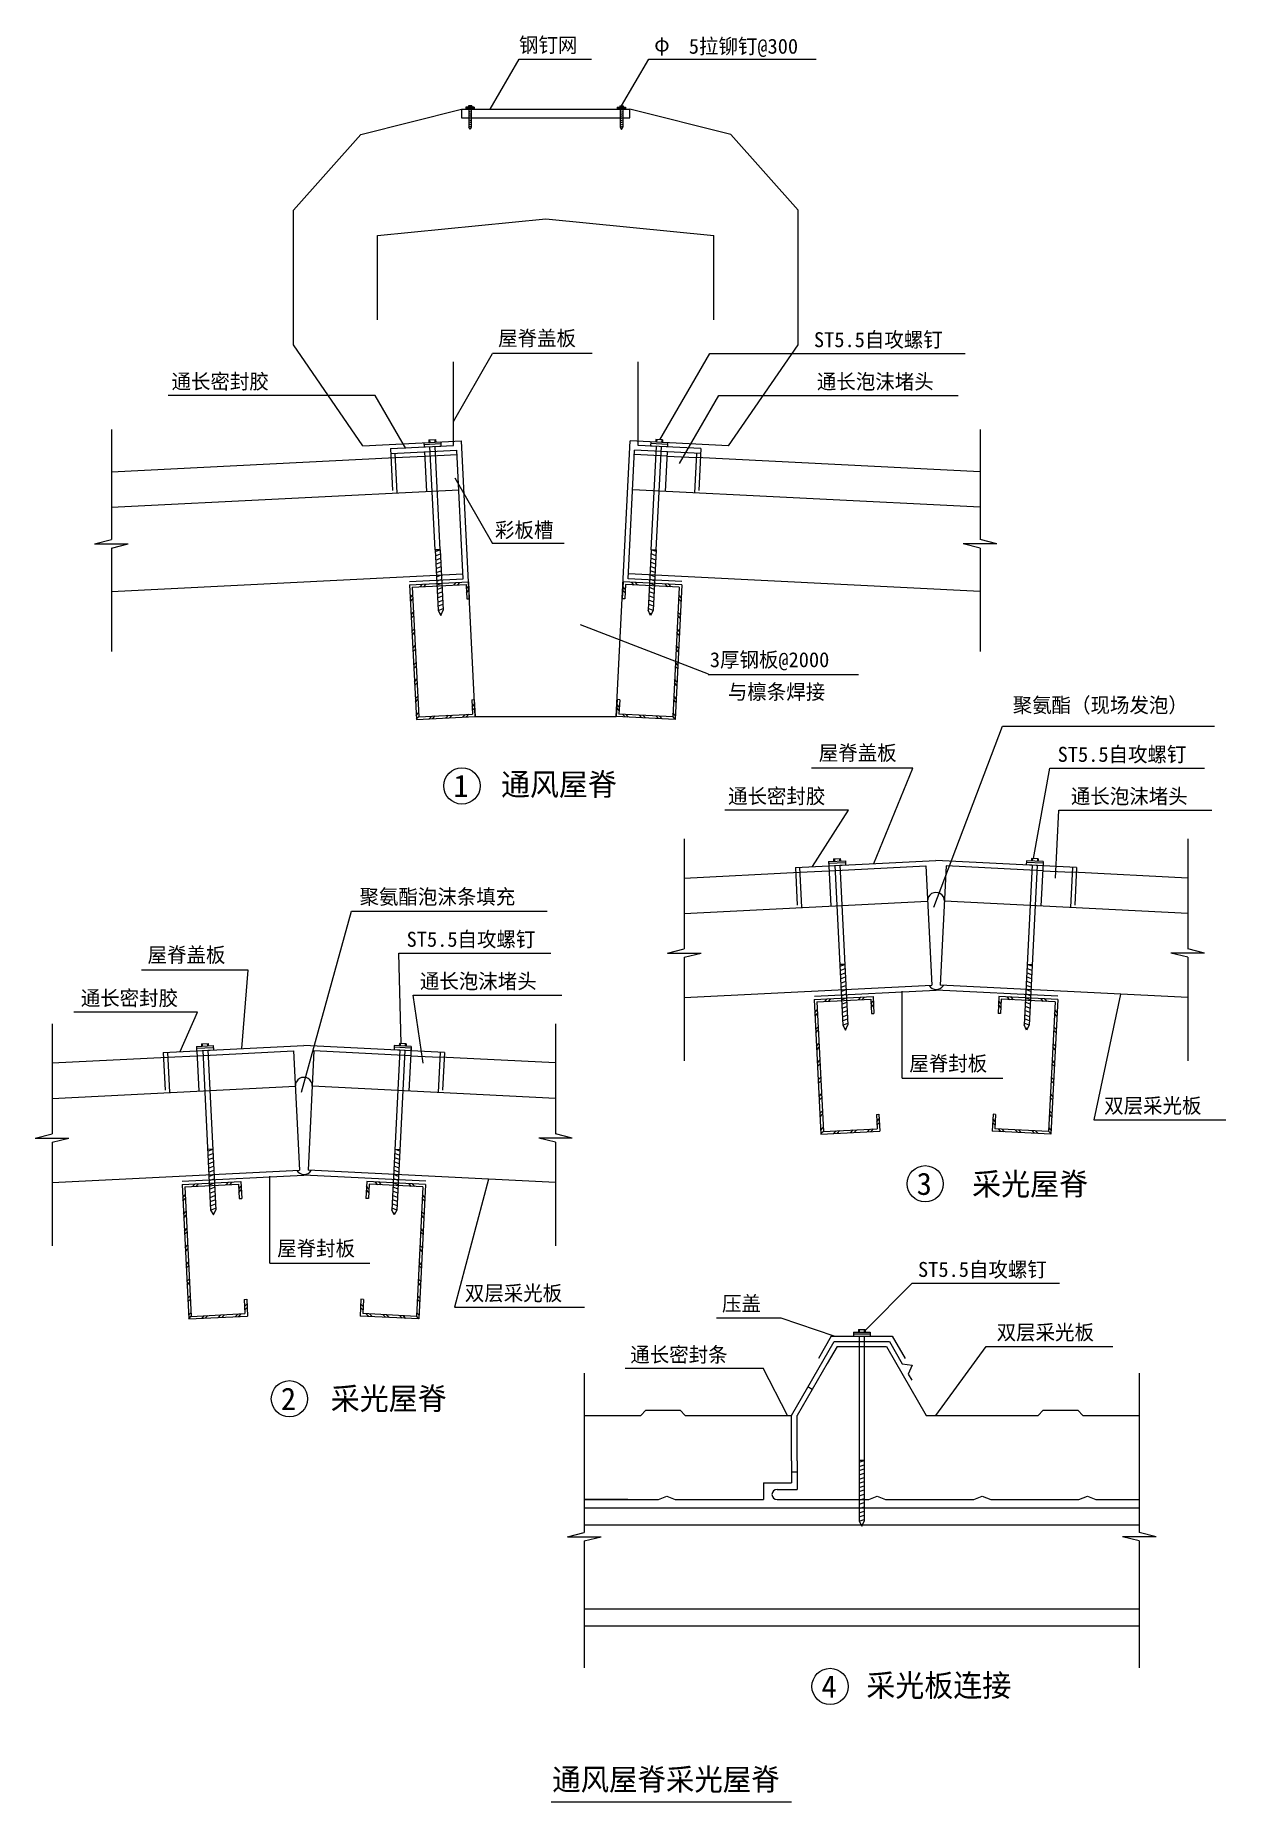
# Model space of a CAD drawing. Header units: metres. Extents: x -561 to 13592, y -5015 to 15979.
import ezdxf

# ---------------------------------------------------------------- set-up
doc = ezdxf.new("R2010")
doc.units = ezdxf.units.M
for name, color, linetype in [('1', 2, 'Continuous'), ('2', 3, 'Continuous'), ('4', 5, 'Continuous'), ('5', 6, 'Continuous')]:
    doc.layers.add(name, color=color, linetype=linetype)

msp = doc.modelspace()

# ---------------------------------------------------------------- hatches: boundary and pattern name
at = {"layer": '5'}
h = msp.add_hatch(dxfattribs=at)
h.set_pattern_fill('PLAST', scale=1000)
h.paths.add_polyline_path([(6276.59, 14999.25), (6361.59, 14999.25), (6361.59, 15099.25), (6326.59, 15099.25), (4591.59, 15099.25), (4591.59, 14999.25), (4676.59, 14999.25)])
h.paths.add_polyline_path([(4561.59, 15099.25), (4526.59, 15099.25), (4476.59, 15099.25), (4476.59, 14999.25), (4561.59, 14999.25)])
h.paths.add_polyline_path([(6391.59, 14999.25), (6476.59, 14999.25), (6476.59, 15099.25), (6391.59, 15099.25)])

# ---------------------------------------------------------------- linework, layer by layer
for p, q in [((4507.84, 15099.25), (6507.84, 15099.25)), ((4707.84, 14999.25), (6307.84, 14999.25)), ((3717.87, 10960.02), (4067.43, 10977.5)), ((4193.28, 9862.39), (4131.85, 11090.86)), ((4253.2, 9865.39), (4191.78, 11093.85)), ((6762.48, 9865.39), (6823.9, 11093.85)), ((6822.41, 9862.39), (6883.83, 11090.86)), ((6948.25, 10977.5), (7297.81, 10960.02)), ((8528.99, 6031.64), (8878.56, 6049.12)), ((11417.39, 6049.12), (11766.95, 6031.64)), ((1012.62, 3833.36), (1362.18, 3850.83)), ((3901.01, 3850.83), (4250.57, 3833.36)), ((5573.69, -5014.87), (8431.67, -5014.87))]:
    msp.add_line(p, q)
at = {"layer": '1'}
for p, q in [((3307.84, 14799.25), (4507.84, 15099.25)), ((4507.84, 15099.25), (4507.84, 14999.25)), ((4507.84, 14999.25), (4707.84, 14999.25)), ((6307.84, 14999.25), (6507.84, 14999.25)), ((6507.84, 14999.25), (6507.84, 15099.25)), ((7707.84, 14799.25), (6507.84, 15099.25)), ((2507.84, 13899.25), (3307.84, 14799.25)), ((8507.84, 13899.25), (7707.84, 14799.25)), ((2507.84, 12299.25), (2507.84, 13899.25)), ((8507.84, 12299.25), (8507.84, 13899.25)), ((3507.84, 13599.25), (5507.84, 13799.25)), ((5507.84, 13799.25), (7507.84, 13599.25)), ((3507.84, 12599.25), (3507.84, 13599.25)), ((7507.84, 12599.25), (7507.84, 13599.25)), ((3334.55, 11101.05), (2507.84, 12299.25)), ((7681.13, 11101.05), (8507.84, 12299.25)), ((4410.44, 11104.79), (4410.44, 12099.25)), ((6605.24, 11104.79), (6605.24, 12099.25)), ((3662.44, 11067.39), (4410.44, 11104.79)), ((3662.44, 11067.39), (3687.41, 10568.01)), ((3665.44, 11007.46), (4450.39, 11046.71)), ((4526.8, 9518.62), (4450.39, 11046.71)), ((6488.88, 9518.62), (6565.29, 11046.71)), ((7350.25, 11007.46), (6565.29, 11046.71)), ((7353.24, 11067.39), (6605.24, 11104.79)), ((7353.24, 11067.39), (7328.27, 10568.01)), ((344.36, 10370.82), (4473.86, 10577.3)), ((10671.32, 10370.82), (6541.82, 10577.3)), ((344.36, 9369.57), (4523.8, 9578.54)), ((3887.6, 9486.66), (4526.8, 9518.62)), ((7128.09, 9486.66), (6488.88, 9518.62)), ((10671.32, 9369.57), (6491.88, 9578.54)), ((8476.06, 6089.12), (10147.97, 6172.71)), ((8476.06, 6089.12), (8498.53, 5639.63)), ((11819.89, 6089.12), (10147.97, 6172.71)), ((11819.89, 6089.12), (11797.41, 5639.63)), ((7155.49, 5542.44), (10048.1, 5687.07)), ((13140.46, 5542.44), (10247.85, 5687.07)), ((7155.49, 4541.19), (10098.03, 4688.32)), ((8702.71, 4558.16), (10149.96, 4630.52)), ((11597.22, 4558.16), (10149.96, 4630.52)), ((13140.46, 4541.19), (10197.91, 4688.32)), ((959.68, 3890.83), (2631.6, 3974.43)), ((959.68, 3890.83), (982.16, 3441.34)), ((4303.51, 3890.83), (2631.6, 3974.43)), ((4303.51, 3890.83), (4281.03, 3441.34)), ((-360.89, 3344.16), (2531.72, 3488.79)), ((5624.08, 3344.16), (2731.47, 3488.79)), ((-360.89, 2342.91), (2581.66, 2490.03)), ((1186.33, 2359.87), (2633.59, 2432.24)), ((4080.84, 2359.87), (2633.59, 2432.24)), ((5624.08, 2342.91), (2681.53, 2490.03)), ((8428.88, -423.63), (8936.98, 456.37)), ((8902.34, 516.37), (8749.33, 251.37)), ((8902.34, 516.37), (9628.1, 516.37)), ((8936.98, 456.37), (9593.46, 456.37)), ((9593.46, 456.37), (9747.8, 189.05)), ((9628.1, 516.37), (9781.1, 251.37)), ((8971.62, 396.37), (8853.25, 191.37)), ((8971.62, 396.37), (9558.82, 396.37)), ((9558.82, 396.37), (10032.27, -423.63)), ((9747.8, 189.05), (9863.63, 175.1)), ((9863.63, 175.1), (9817.8, 67.81)), ((9817.8, 67.81), (9859.05, -3.63)), ((6696.82, -363.63), (6636.82, -423.63)), ((6696.82, -363.63), (7106.82, -363.63)), ((7166.82, -423.63), (7106.82, -363.63)), ((11423.62, -363.63), (11363.62, -423.63)), ((11423.62, -363.63), (11833.62, -363.63)), ((11833.62, -363.63), (11893.62, -423.63)), ((5965.22, -423.63), (6636.82, -423.63)), ((7166.82, -423.63), (8428.88, -423.63)), ((10032.27, -423.63), (11363.62, -423.63)), ((11893.62, -423.63), (12565.22, -423.63)), ((8428.88, -963.63), (8428.88, -1223.63)), ((8498.16, -963.63), (8498.16, -1303.63)), ((8098.16, -1223.63), (8428.88, -1223.63)), ((8098.16, -1223.63), (8098.16, -1423.63)), ((6482.27, -1423.63), (5965.22, -1423.63)), ((5965.22, -1423.63), (6848.16, -1423.63)), ((6848.16, -1423.63), (6948.16, -1383.63)), ((6948.16, -1383.63), (7048.16, -1423.63)), ((7048.16, -1423.63), (8098.16, -1423.63)), ((8258.16, -1303.63), (8498.16, -1303.63)), ((8258.16, -1423.63), (9348.16, -1423.63)), ((9348.16, -1423.63), (9448.16, -1383.63)), ((9448.16, -1383.63), (9548.16, -1423.63)), ((9548.16, -1423.63), (10598.16, -1423.63)), ((10598.16, -1423.63), (10698.16, -1383.63)), ((10698.16, -1383.63), (10798.16, -1423.63)), ((10798.16, -1423.63), (11848.16, -1423.63)), ((11848.16, -1423.63), (11948.16, -1383.63)), ((11948.16, -1383.63), (12048.16, -1423.63)), ((12048.16, -1423.63), (12565.22, -1423.63))]:
    msp.add_line(p, q, dxfattribs=at)
for centre in [(4512.02, 7057.37), (10019.76, 2329.14), (2460.75, -226.28), (8888.24, -3645.25)]:
    msp.add_circle(centre, 215.41, dxfattribs=at)
msp.add_arc((8258.16, -1363.63), 60, 90, 270, dxfattribs=at)
at = {"layer": '2'}
for p, q in [((4847.25, 15099.25), (5192.39, 15697.02)), ((5192.39, 15697.02), (6050.34, 15697.02)), ((6409.73, 15139.25), (6731.78, 15697.02)), ((6731.78, 15697.02), (8722.65, 15697.02)), ((4557.84, 15124.25), (4557.84, 15099.25)), ((4657.84, 15124.25), (4557.84, 15124.25)), ((4627.84, 15139.25), (4587.84, 15139.25)), ((4587.84, 15139.25), (4587.84, 15124.25)), ((4592.84, 15139.25), (4592.84, 15124.25)), ((4622.84, 15139.25), (4622.84, 15124.25)), ((4627.84, 15139.25), (4627.84, 15124.25)), ((4657.84, 15124.25), (4657.84, 15099.25)), ((6357.84, 15124.25), (6357.84, 15099.25)), ((6357.84, 15124.25), (6457.84, 15124.25)), ((6387.84, 15139.25), (6427.84, 15139.25)), ((6387.84, 15139.25), (6387.84, 15124.25)), ((6392.84, 15139.25), (6392.84, 15124.25)), ((6422.84, 15139.25), (6422.84, 15124.25)), ((6427.84, 15139.25), (6427.84, 15124.25)), ((6457.84, 15124.25), (6457.84, 15099.25)), ((4657.84, 15114.25), (4557.84, 15114.25)), ((4657.84, 15099.25), (4557.84, 15099.25)), ((4592.05, 15099.25), (4622.05, 15099.25)), ((4592.84, 15099.25), (4592.84, 14889.25)), ((4622.84, 15089.25), (4592.84, 15099.25)), ((4622.84, 15064.25), (4592.84, 15074.25)), ((4622.84, 15039.25), (4592.84, 15049.25)), ((4622.84, 15014.25), (4592.84, 15024.25)), ((4622.84, 14989.25), (4592.84, 14999.25)), ((4622.84, 14964.25), (4592.84, 14974.25)), ((4622.84, 14939.25), (4592.84, 14949.25)), ((4622.84, 14914.25), (4592.84, 14924.25)), ((4622.84, 15099.25), (4622.84, 14889.25)), ((6357.84, 15114.25), (6457.84, 15114.25)), ((6357.84, 15099.25), (6457.84, 15099.25)), ((6392.84, 15099.25), (6392.84, 14889.25)), ((6392.84, 15089.25), (6422.84, 15099.25)), ((6392.84, 15064.25), (6422.84, 15074.25)), ((6392.84, 15039.25), (6422.84, 15049.25)), ((6392.84, 15014.25), (6422.84, 15024.25)), ((6392.84, 14989.25), (6422.84, 14999.25)), ((6392.84, 14964.25), (6422.84, 14974.25)), ((6392.84, 14939.25), (6422.84, 14949.25)), ((6392.84, 14914.25), (6422.84, 14924.25)), ((6423.64, 15099.25), (6393.64, 15099.25)), ((6422.84, 15099.25), (6422.84, 14889.25)), ((4622.84, 14889.25), (4592.84, 14899.25)), ((4607.84, 14859.25), (4592.84, 14889.25)), ((4612.13, 14867.82), (4601.84, 14871.25)), ((4622.84, 14889.25), (4607.84, 14859.25)), ((6392.84, 14889.25), (6422.84, 14899.25)), ((6392.84, 14889.25), (6407.84, 14859.25)), ((6403.56, 14867.82), (6413.84, 14871.25)), ((6407.84, 14859.25), (6422.84, 14889.25)), ((4410.44, 11389.44), (4876.72, 12197.02)), ((6058.65, 12197.02), (4876.72, 12197.02)), ((6866.08, 11171.84), (7457.99, 12197.02)), ((7457.99, 12197.02), (10494.43, 12197.02)), ((3480.28, 11697.02), (1018.92, 11697.02)), ((3844.35, 11066.47), (3480.28, 11697.02)), ((7098.81, 10890.19), (7564.64, 11697.02)), ((7564.64, 11697.02), (10410.25, 11697.02)), ((344.36, 11291.97), (344.36, 9984.73)), ((3334.55, 11101.05), (4504.82, 11159.57)), ((4059.44, 11137.3), (4259.19, 11147.29)), ((4059.44, 11137.3), (4061.94, 11087.36)), ((4060.44, 11117.32), (4260.19, 11127.31)), ((4117.87, 11170.26), (4197.77, 11174.25)), ((4117.87, 11170.26), (4119.37, 11140.29)), ((4127.86, 11170.76), (4129.36, 11140.79)), ((4187.78, 11173.75), (4189.28, 11143.79)), ((4197.77, 11174.25), (4199.27, 11144.29)), ((4259.19, 11147.29), (4261.69, 11097.35)), ((4668.62, 7883.66), (4504.82, 11159.57)), ((6347.06, 7883.66), (6510.86, 11159.57)), ((7681.13, 11101.05), (6510.86, 11159.57)), ((6756.49, 11147.29), (6753.99, 11097.35)), ((6955.24, 11117.32), (6755.49, 11127.31)), ((6956.24, 11137.3), (6756.49, 11147.29)), ((6817.91, 11174.25), (6816.41, 11144.29)), ((6897.81, 11170.26), (6817.91, 11174.25)), ((6827.9, 11173.75), (6826.4, 11143.79)), ((6887.82, 11170.76), (6886.33, 11140.79)), ((6897.81, 11170.26), (6896.31, 11140.29)), ((6956.24, 11137.3), (6953.74, 11087.36)), ((10671.32, 11291.97), (10671.32, 9984.73)), ((344.36, 10791.34), (3717.87, 10960.02)), ((3715.37, 11009.96), (3738.84, 10540.54)), ((4061.94, 11087.36), (4261.69, 11097.35)), ((4064.94, 11027.44), (4088.41, 10558.02)), ((4067.43, 10977.5), (4452.89, 10996.77)), ((6948.25, 10977.5), (6562.79, 10996.77)), ((6953.74, 11087.36), (6753.99, 11097.35)), ((6950.75, 11027.44), (6927.27, 10558.02)), ((7300.31, 11009.96), (7276.84, 10540.54)), ((10671.32, 10791.34), (7297.81, 10960.02)), ((4426.77, 10718.26), (4876.72, 9938.95)), ((144.36, 9934.73), (344.36, 9984.73)), ((144.36, 9934.73), (544.36, 9934.73)), ((344.36, 9884.73), (544.36, 9934.73)), ((344.36, 9884.73), (344.36, 8654.86)), ((344.36, 9884.73), (344.36, 8654.86)), ((5726.85, 9938.95), (4876.72, 9938.95)), ((10871.32, 9934.73), (10471.32, 9934.73)), ((10671.32, 9884.73), (10471.32, 9934.73)), ((10871.32, 9934.73), (10671.32, 9984.73)), ((10671.32, 9884.73), (10671.32, 8654.86)), ((10671.32, 9884.73), (10671.32, 8654.86)), ((4253.2, 9865.39), (4193.28, 9862.39)), ((4193.28, 9862.39), (4229.23, 9143.29)), ((4194.28, 9842.42), (4253.2, 9865.39)), ((4196.77, 9792.48), (4255.7, 9815.45)), ((4199.27, 9742.54), (4258.2, 9765.51)), ((4201.77, 9692.6), (4260.69, 9715.57)), ((4204.26, 9642.67), (4263.19, 9665.64)), ((4253.2, 9865.39), (4289.16, 9146.29)), ((6762.48, 9865.39), (6726.53, 9146.29)), ((6811.42, 9642.67), (6752.49, 9665.64)), ((6813.92, 9692.6), (6754.99, 9715.57)), ((6816.41, 9742.54), (6757.49, 9765.51)), ((6818.91, 9792.48), (6759.98, 9815.45)), ((6821.41, 9842.42), (6762.48, 9865.39)), ((6762.48, 9865.39), (6822.41, 9862.39)), ((6822.41, 9862.39), (6786.45, 9143.29)), ((4206.76, 9592.73), (4265.69, 9615.7)), ((4209.26, 9542.79), (4268.18, 9565.76)), ((4211.75, 9492.85), (4270.68, 9515.82)), ((4214.25, 9442.92), (4273.18, 9465.89)), ((6801.43, 9442.92), (6742.51, 9465.89)), ((6803.93, 9492.85), (6745, 9515.82)), ((6806.43, 9542.79), (6747.5, 9565.76)), ((6808.92, 9592.73), (6750, 9615.7)), ((4216.75, 9392.98), (4275.67, 9415.95)), ((4219.24, 9343.04), (4278.17, 9366.01)), ((4221.74, 9293.1), (4280.67, 9316.07)), ((4224.24, 9243.16), (4283.16, 9266.14)), ((6791.44, 9243.16), (6732.52, 9266.14)), ((6793.94, 9293.1), (6735.01, 9316.07)), ((6796.44, 9343.04), (6737.51, 9366.01)), ((6798.93, 9392.98), (6740.01, 9415.95)), ((4226.73, 9193.23), (4285.66, 9216.2)), ((4229.23, 9143.29), (4288.16, 9166.26)), ((4229.23, 9143.29), (4262.19, 9084.86)), ((4252.77, 9101.56), (4272.98, 9109.43)), ((4262.19, 9084.86), (4289.16, 9146.29)), ((6753.49, 9084.86), (6726.53, 9146.29)), ((6786.45, 9143.29), (6727.52, 9166.26)), ((6788.95, 9193.23), (6730.02, 9216.2)), ((6762.91, 9101.56), (6742.71, 9109.43)), ((6786.45, 9143.29), (6753.49, 9084.86)), ((5915.97, 8976.69), (7438.05, 8390.35)), ((7438.05, 8381.3), (9224.97, 8381.3)), ((4668.62, 7883.66), (6347.06, 7883.66)), ((10121.31, 5618.14), (10938.62, 7768.64)), ((10938.62, 7768.64), (13459.33, 7768.64)), ((9873, 7268.64), (8666.11, 7268.64)), ((9409.37, 6135.78), (9873, 7268.64)), ((11307.15, 6194.85), (11502.79, 7268.64)), ((11502.79, 7268.64), (13339.5, 7268.64)), ((9107.72, 6768.64), (7637.87, 6768.64)), ((8677.92, 6099.21), (9107.72, 6768.64)), ((11567.95, 5961.81), (11609.45, 6768.64)), ((11609.45, 6768.64), (13429.38, 6768.64)), ((7155.49, 6428.41), (7155.49, 5121.17)), ((13140.46, 6428.41), (13140.46, 5121.17)), ((8526, 6091.61), (8549.97, 5612.16)), ((8871.07, 6158.93), (9070.82, 6168.92)), ((8871.07, 6158.93), (8873.56, 6108.99)), ((8872.07, 6138.95), (9071.82, 6148.94)), ((8873.56, 6108.99), (9073.31, 6118.98)), ((8875.56, 6109.09), (8899.53, 5629.64)), ((8878.56, 6049.12), (10027.12, 6106.54)), ((8929.49, 6191.89), (9009.39, 6195.88)), ((8929.49, 6191.89), (8930.99, 6161.93)), ((8939.48, 6192.39), (8940.98, 6162.43)), ((8945.47, 6112.59), (9040.36, 4214.91)), ((8999.41, 6195.38), (9000.9, 6165.42)), ((9005.4, 6115.58), (9100.28, 4217.9)), ((9009.39, 6195.88), (9010.89, 6165.92)), ((9070.82, 6168.92), (9073.31, 6118.98)), ((10027.12, 6106.54), (10098.03, 4688.32)), ((10268.82, 6106.54), (10197.91, 4688.32)), ((11417.39, 6049.12), (10268.82, 6106.54)), ((11290.55, 6115.58), (11195.66, 4217.9)), ((11223.13, 6169.02), (11220.63, 6119.08)), ((11420.38, 6109.09), (11220.63, 6119.08)), ((11421.88, 6139.05), (11222.13, 6149.04)), ((11422.88, 6159.03), (11223.13, 6169.02)), ((11350.47, 6112.59), (11255.59, 4214.91)), ((11284.55, 6195.98), (11283.06, 6166.02)), ((11364.45, 6191.99), (11284.55, 6195.98)), ((11294.54, 6195.48), (11293.04, 6165.52)), ((11354.47, 6192.49), (11352.97, 6162.52)), ((11364.45, 6191.99), (11362.96, 6162.03)), ((11422.38, 6148.99), (11396.41, 5629.64)), ((11422.88, 6159.03), (11420.38, 6109.09)), ((11769.95, 6091.61), (11745.98, 5612.16)), ((7155.49, 5962.96), (8528.99, 6031.64)), ((13140.46, 5962.96), (11766.95, 6031.64)), ((2604.94, 3419.85), (3197.92, 5570.36)), ((3197.92, 5570.36), (5525.8, 5570.36)), ((3762.1, 5070.36), (5569.43, 5070.36)), ((3790.78, 3996.57), (3762.1, 5070.36)), ((6955.49, 5071.17), (7155.49, 5121.17)), ((6955.49, 5071.17), (7355.49, 5071.17)), ((7155.49, 5021.17), (7355.49, 5071.17)), ((13140.46, 5021.17), (12940.46, 5071.17)), ((13340.46, 5071.17), (12940.46, 5071.17)), ((13340.46, 5071.17), (13140.46, 5121.17)), ((1970.85, 4868.06), (701.85, 4868.06)), ((1892.99, 3937.5), (1970.85, 4868.06)), ((7155.49, 5021.17), (7155.49, 3791.3)), ((7155.49, 5021.17), (7155.49, 3791.3)), ((9064.33, 4937.01), (9004.4, 4934.01)), ((9005.4, 4914.03), (9064.33, 4937.01)), ((9007.9, 4864.1), (9066.82, 4887.07)), ((9010.39, 4814.16), (9069.32, 4837.13)), ((11285.55, 4814.16), (11226.62, 4837.13)), ((11288.05, 4864.1), (11229.12, 4887.07)), ((11231.62, 4937.01), (11291.54, 4934.01)), ((11290.54, 4914.03), (11231.62, 4937.01)), ((13140.46, 5021.17), (13140.46, 3791.3)), ((13140.46, 5021.17), (13140.46, 3791.3)), ((9012.89, 4764.22), (9071.82, 4787.19)), ((9015.39, 4714.28), (9074.31, 4737.26)), ((9017.88, 4664.35), (9076.81, 4687.32)), ((9020.38, 4614.41), (9079.31, 4637.38)), ((11275.56, 4614.41), (11216.64, 4637.38)), ((11278.06, 4664.35), (11219.13, 4687.32)), ((11280.56, 4714.28), (11221.63, 4737.26)), ((11283.05, 4764.22), (11224.13, 4787.19)), ((3932.99, 4570.36), (5700.31, 4570.36)), ((4051.57, 3763.53), (3932.99, 4570.36)), ((9022.88, 4564.47), (9081.8, 4587.44)), ((9025.37, 4514.53), (9084.3, 4537.5)), ((9027.87, 4464.6), (9086.8, 4487.57)), ((9030.37, 4414.66), (9089.29, 4437.63)), ((9744.55, 3585.46), (9744.55, 4618.35)), ((11265.58, 4414.66), (11206.65, 4437.63)), ((11268.07, 4464.6), (11209.15, 4487.57)), ((11270.57, 4514.53), (11211.64, 4537.5)), ((11273.07, 4564.47), (11214.14, 4587.44)), ((12343.08, 4581.06), (12022.98, 3090.17)), ((-360.89, 4230.13), (-360.89, 2922.89)), ((1365.57, 4368.06), (-102.65, 4368.06)), ((1161.54, 3900.93), (1365.57, 4368.06)), ((5624.08, 4230.13), (5624.08, 2922.89)), ((9032.86, 4364.72), (9091.79, 4387.69)), ((9035.36, 4314.78), (9094.29, 4337.75)), ((9037.86, 4264.85), (9096.78, 4287.82)), ((9040.36, 4214.91), (9099.28, 4237.88)), ((9040.36, 4214.91), (9073.31, 4156.48)), ((9073.31, 4156.48), (9100.28, 4217.9)), ((11222.63, 4156.48), (11195.66, 4217.9)), ((11255.59, 4214.91), (11196.66, 4237.88)), ((11258.08, 4264.85), (11199.16, 4287.82)), ((11260.58, 4314.78), (11201.66, 4337.75)), ((11263.08, 4364.72), (11204.15, 4387.69)), ((11255.59, 4214.91), (11222.63, 4156.48)), ((1413.12, 3993.6), (1493.02, 3997.6)), ((1413.12, 3993.6), (1414.62, 3963.64)), ((1423.1, 3994.1), (1424.6, 3964.14)), ((1483.03, 3997.1), (1484.53, 3967.14)), ((1493.02, 3997.6), (1494.52, 3967.64)), ((3768.18, 3997.7), (3766.68, 3967.74)), ((3848.08, 3993.7), (3768.18, 3997.7)), ((3778.17, 3997.2), (3776.67, 3967.24)), ((3838.09, 3994.2), (3836.59, 3964.24)), ((3848.08, 3993.7), (3846.58, 3963.74)), ((9063.9, 4173.17), (9084.1, 4181.05)), ((11232.05, 4173.17), (11211.84, 4181.05)), ((-360.89, 3764.68), (1012.62, 3833.36)), ((1009.62, 3893.33), (1033.59, 3413.88)), ((1354.69, 3960.65), (1554.44, 3970.63)), ((1354.69, 3960.65), (1357.19, 3910.71)), ((1355.69, 3940.67), (1555.44, 3950.66)), ((1357.19, 3910.71), (1556.94, 3920.7)), ((1359.18, 3910.81), (1383.15, 3431.36)), ((1362.18, 3850.83), (2510.75, 3908.26)), ((1429.09, 3914.3), (1523.98, 2016.62)), ((1489.02, 3917.3), (1583.9, 2019.62)), ((1554.44, 3970.63), (1556.94, 3920.7)), ((2510.75, 3908.26), (2581.66, 2490.03)), ((2752.44, 3908.26), (2681.53, 2490.03)), ((3901.01, 3850.83), (2752.44, 3908.26)), ((3774.17, 3917.3), (3679.29, 2019.62)), ((3706.75, 3970.73), (3704.26, 3920.8)), ((3904.01, 3910.81), (3704.26, 3920.8)), ((3905.51, 3940.77), (3705.76, 3950.76)), ((3906.51, 3960.75), (3706.75, 3970.73)), ((3834.1, 3914.3), (3739.21, 2016.62)), ((3906, 3950.71), (3880.04, 3431.36)), ((3906.51, 3960.75), (3904.01, 3910.81)), ((4253.57, 3893.33), (4229.6, 3413.88)), ((5624.08, 3764.68), (4250.57, 3833.36)), ((9744.55, 3585.46), (10941.21, 3585.46)), ((12022.98, 3090.17), (13592.43, 3090.17)), ((-560.89, 2872.89), (-360.89, 2922.89)), ((-560.89, 2872.89), (-160.89, 2872.89)), ((-360.89, 2822.89), (-160.89, 2872.89)), ((-360.89, 2822.89), (-360.89, 1593.02)), ((-360.89, 2822.89), (-360.89, 1593.02)), ((1547.95, 2738.72), (1488.02, 2735.73)), ((1489.02, 2715.75), (1547.95, 2738.72)), ((3715.24, 2738.72), (3775.17, 2735.73)), ((3774.17, 2715.75), (3715.24, 2738.72)), ((5624.08, 2822.89), (5424.08, 2872.89)), ((5824.08, 2872.89), (5424.08, 2872.89)), ((5824.08, 2872.89), (5624.08, 2922.89)), ((5624.08, 2822.89), (5624.08, 1593.02)), ((5624.08, 2822.89), (5624.08, 1593.02)), ((1491.52, 2665.81), (1550.45, 2688.78)), ((1494.02, 2615.88), (1552.94, 2638.85)), ((1496.51, 2565.94), (1555.44, 2588.91)), ((1499.01, 2516), (1557.94, 2538.97)), ((3764.18, 2516), (3705.25, 2538.97)), ((3766.68, 2565.94), (3707.75, 2588.91)), ((3769.17, 2615.88), (3710.25, 2638.85)), ((3771.67, 2665.81), (3712.74, 2688.78)), ((1501.51, 2466.06), (1560.43, 2489.03)), ((1504, 2416.13), (1562.93, 2439.1)), ((1506.5, 2366.19), (1565.43, 2389.16)), ((1509, 2316.25), (1567.92, 2339.22)), ((2228.17, 1387.18), (2228.17, 2420.06)), ((3754.19, 2316.25), (3695.27, 2339.22)), ((3756.69, 2366.19), (3697.76, 2389.16)), ((3759.19, 2416.13), (3700.26, 2439.1)), ((3761.68, 2466.06), (3702.76, 2489.03)), ((4826.7, 2382.77), (4421.57, 862.05)), ((1511.49, 2266.31), (1570.42, 2289.28)), ((1513.99, 2216.38), (1572.92, 2239.35)), ((1516.49, 2166.44), (1575.41, 2189.41)), ((1518.99, 2116.5), (1577.91, 2139.47)), ((3744.21, 2116.5), (3685.28, 2139.47)), ((3746.7, 2166.44), (3687.78, 2189.41)), ((3749.2, 2216.38), (3690.27, 2239.35)), ((3751.7, 2266.31), (3692.77, 2289.28)), ((1521.48, 2066.56), (1580.41, 2089.53)), ((1523.98, 2016.62), (1582.91, 2039.6)), ((1523.98, 2016.62), (1556.94, 1958.2)), ((1547.52, 1974.89), (1567.72, 1982.77)), ((1556.94, 1958.2), (1583.9, 2019.62)), ((3706.25, 1958.2), (3679.29, 2019.62)), ((3739.21, 2016.62), (3680.29, 2039.6)), ((3741.71, 2066.56), (3682.78, 2089.53)), ((3715.67, 1974.89), (3695.47, 1982.77)), ((3739.21, 2016.62), (3706.25, 1958.2)), ((2228.17, 1387.18), (3414.76, 1387.18)), ((9305.22, 586.37), (9865.22, 1146.37)), ((9865.22, 1146.37), (11616.69, 1146.37)), ((4421.57, 862.05), (5968.26, 862.05)), ((8306.3, 731.65), (7538.41, 731.65)), ((8936.3, 516.37), (8306.3, 731.65)), ((9165.22, 566.37), (9365.22, 566.37)), ((9165.22, 566.37), (9165.22, 516.37)), ((9165.22, 546.37), (9365.22, 546.37)), ((9165.22, 516.37), (9365.22, 516.37)), ((9225.22, 596.37), (9225.22, 566.37)), ((9225.22, 596.37), (9305.22, 596.37)), ((9235.22, 596.37), (9235.22, 566.37)), ((9235.22, 516.37), (9235.22, -1680.24)), ((9295.22, 596.37), (9295.22, 566.37)), ((9295.22, 516.37), (9295.22, -1680.24)), ((9305.22, 596.37), (9305.22, 566.37)), ((9365.22, 566.37), (9365.22, 516.37)), ((10147.59, -423.63), (10744.56, 396.37)), ((10744.56, 396.37), (12250.97, 396.37)), ((5965.22, 76.37), (5965.22, -1816.49)), ((6454.03, 137.24), (8093.67, 137.24)), ((8382.84, -423.63), (8093.67, 137.24)), ((8853.25, 191.37), (8498.16, -423.63)), ((12565.22, 76.37), (12565.22, -1816.49)), ((8675.71, -116.13), (8623.75, -86.13)), ((8428.88, -963.63), (8428.88, -423.63)), ((8498.16, -963.63), (8498.16, -423.63)), ((9235.22, -980.24), (9295.22, -960.24)), ((9295.22, -960.24), (9235.22, -960.24)), ((9235.22, -1030.24), (9295.22, -1010.24)), ((8428.88, -1093.63), (8498.16, -1093.63)), ((9235.22, -1080.24), (9295.22, -1060.24)), ((9235.22, -1130.24), (9295.22, -1110.24)), ((9235.22, -1180.24), (9295.22, -1160.24)), ((9235.22, -1230.24), (9295.22, -1210.24)), ((9235.22, -1280.24), (9295.22, -1260.24)), ((9235.22, -1330.24), (9295.22, -1310.24)), ((9235.22, -1380.24), (9295.22, -1360.24)), ((9235.22, -1430.24), (9295.22, -1410.24)), ((9235.22, -1480.24), (9295.22, -1460.24)), ((5965.22, -1523.63), (12565.22, -1523.63)), ((9235.22, -1530.24), (9295.22, -1510.24)), ((9235.22, -1580.24), (9295.22, -1560.24)), ((9235.22, -1630.24), (9295.22, -1610.24)), ((9235.22, -1680.24), (9295.22, -1660.24)), ((5765.22, -1866.49), (5965.22, -1816.49)), ((5765.22, -1866.49), (6165.22, -1866.49)), ((5965.22, -1723.63), (12565.22, -1723.63)), ((5965.22, -1916.49), (6165.22, -1866.49)), ((9235.22, -1680.24), (9265.22, -1740.24)), ((9256.65, -1723.1), (9277.22, -1716.24)), ((9265.22, -1740.24), (9295.22, -1680.24)), ((12565.22, -1916.49), (12365.22, -1866.49)), ((12765.22, -1866.49), (12365.22, -1866.49)), ((12765.22, -1866.49), (12565.22, -1816.49)), ((5965.22, -1916.49), (5965.22, -3423.63)), ((5965.22, -1916.49), (5965.22, -2900.47)), ((12565.22, -1916.49), (12565.22, -3423.63)), ((12565.22, -1916.49), (12565.22, -2900.47)), ((5965.22, -2723.63), (12565.22, -2723.63)), ((5965.22, -2923.63), (12565.22, -2923.63))]:
    msp.add_line(p, q, dxfattribs=at)
for centre, radius, start, end in [((10147.97, 5692.06), 100, 357.14, 182.86), ((10150.37, 4738.64), 99.88, 211.36, 328.49), ((2631.6, 3493.78), 100, 357.14, 182.86), ((2633.99, 2540.36), 99.88, 211.36, 328.49)]:
    msp.add_arc(centre, radius, start, end, dxfattribs=at)
at = {"layer": '5'}
for p, q in [((3889.59, 9446.71), (4588.72, 9481.66)), ((3921.05, 9418.24), (4560.26, 9450.2)), ((4015, 9422.94), (4043.46, 9454.4)), ((4057.37, 9425.06), (4085.84, 9456.52)), ((4414.5, 9442.92), (4442.96, 9474.38)), ((4456.87, 9445.03), (4485.34, 9476.49)), ((4560.26, 9450.2), (4568.75, 9280.42)), ((4588.72, 9481.66), (4598.71, 9281.91)), ((6426.96, 9481.66), (6416.97, 9281.91)), ((7126.09, 9446.71), (6426.96, 9481.66)), ((6455.43, 9450.2), (6446.94, 9280.42)), ((7094.63, 9418.24), (6455.43, 9450.2)), ((6558.81, 9445.03), (6530.34, 9476.49)), ((6601.18, 9442.92), (6572.72, 9474.38)), ((6958.31, 9425.06), (6929.85, 9456.52)), ((7000.68, 9422.94), (6972.22, 9454.4)), ((3889.59, 9446.71), (3969.49, 7848.7)), ((3897.29, 9292.84), (3925.75, 9324.3)), ((3899.41, 9250.46), (3927.87, 9281.92)), ((3921.05, 9418.24), (3997.96, 7880.16)), ((4562.96, 9396.21), (4591.42, 9427.67)), ((4565.07, 9353.83), (4593.54, 9385.3)), ((4568.75, 9280.42), (4598.71, 9281.91)), ((6446.94, 9280.42), (6416.97, 9281.91)), ((6450.61, 9353.83), (6422.14, 9385.3)), ((6452.73, 9396.21), (6424.26, 9427.67)), ((7094.63, 9418.24), (7017.72, 7880.16)), ((7126.09, 9446.71), (7046.19, 7848.7)), ((7116.28, 9250.46), (7087.81, 9281.92)), ((7118.4, 9292.84), (7089.93, 9324.3)), ((3907.27, 9093.09), (3935.74, 9124.55)), ((3909.39, 9050.71), (3937.86, 9082.17)), ((7106.29, 9050.71), (7077.82, 9082.17)), ((7108.41, 9093.09), (7079.94, 9124.55)), ((3917.26, 8893.34), (3945.73, 8924.8)), ((3919.38, 8850.96), (3947.85, 8882.42)), ((7096.3, 8850.96), (7067.84, 8882.42)), ((7098.42, 8893.34), (7069.96, 8924.8)), ((3927.25, 8693.59), (3955.71, 8725.05)), ((3929.37, 8651.21), (3957.83, 8682.67)), ((7086.31, 8651.21), (7057.85, 8682.67)), ((7088.43, 8693.59), (7059.97, 8725.05)), ((3937.24, 8493.84), (3965.7, 8525.3)), ((3939.36, 8451.46), (3967.82, 8482.92)), ((7076.33, 8451.46), (7047.86, 8482.92)), ((7078.44, 8493.84), (7049.98, 8525.3)), ((3947.22, 8294.09), (3975.69, 8325.55)), ((3949.34, 8251.71), (3977.81, 8283.17)), ((7066.34, 8251.71), (7037.87, 8283.17)), ((7068.46, 8294.09), (7039.99, 8325.55)), ((3957.21, 8094.33), (3985.68, 8125.8)), ((3959.33, 8051.96), (3987.8, 8083.42)), ((4628.67, 8081.91), (4658.63, 8083.41)), ((4628.67, 8081.91), (4637.16, 7912.12)), ((4632.87, 7997.96), (4661.33, 8029.42)), ((4634.99, 7955.58), (4663.45, 7987.04)), ((4658.63, 8083.41), (4668.62, 7883.66)), ((6357.05, 8083.41), (6347.06, 7883.66)), ((6380.7, 7955.58), (6352.23, 7987.04)), ((6382.81, 7997.96), (6354.35, 8029.42)), ((6387.01, 8081.91), (6357.05, 8083.41)), ((6387.01, 8081.91), (6378.52, 7912.12)), ((7056.35, 8051.96), (7027.89, 8083.42)), ((7058.47, 8094.33), (7030.01, 8125.8)), ((3967.2, 7894.58), (3995.66, 7926.04)), ((3969.32, 7852.21), (3997.78, 7883.67)), ((3969.49, 7848.7), (4668.62, 7883.66)), ((3997.96, 7880.16), (4637.16, 7912.12)), ((4123.36, 7856.4), (4151.83, 7887.86)), ((4165.74, 7858.52), (4194.2, 7889.98)), ((4323.11, 7866.38), (4351.58, 7897.85)), ((4365.49, 7868.5), (4393.95, 7899.96)), ((4522.86, 7876.37), (4551.33, 7907.83)), ((4565.24, 7878.49), (4593.7, 7909.95)), ((7046.19, 7848.7), (6347.06, 7883.66)), ((7017.72, 7880.16), (6378.52, 7912.12)), ((6450.44, 7878.49), (6421.98, 7909.95)), ((6492.82, 7876.37), (6464.35, 7907.83)), ((6650.19, 7868.5), (6621.73, 7899.96)), ((6692.57, 7866.38), (6664.1, 7897.85)), ((6849.94, 7858.52), (6821.48, 7889.98)), ((6892.32, 7856.4), (6863.85, 7887.86)), ((7046.36, 7852.21), (7017.9, 7883.67)), ((7048.48, 7894.58), (7020.02, 7926.04)), ((8700.72, 4518.33), (9399.84, 4553.28)), ((8700.72, 4518.33), (8780.62, 2920.32)), ((8732.18, 4489.86), (9371.38, 4521.82)), ((8732.18, 4489.86), (8809.08, 2951.78)), ((8826.12, 4494.56), (8854.59, 4526.02)), ((8868.5, 4496.68), (8896.96, 4528.14)), ((9225.62, 4514.53), (9254.09, 4545.99)), ((9268, 4516.65), (9296.46, 4548.11)), ((9371.38, 4521.82), (9379.87, 4352.03)), ((9374.08, 4467.83), (9402.54, 4499.29)), ((9376.2, 4425.45), (9404.66, 4456.91)), ((9399.84, 4553.28), (9409.83, 4353.53)), ((10896.1, 4553.28), (10886.11, 4353.53)), ((10919.75, 4425.45), (10891.28, 4456.91)), ((10921.86, 4467.83), (10893.4, 4499.29)), ((11595.23, 4518.33), (10896.1, 4553.28)), ((10924.56, 4521.82), (10916.07, 4352.03)), ((11563.77, 4489.86), (10924.56, 4521.82)), ((11027.95, 4516.65), (10999.48, 4548.11)), ((11070.32, 4514.53), (11041.85, 4545.99)), ((11427.45, 4496.68), (11398.98, 4528.14)), ((11469.82, 4494.56), (11441.36, 4526.02)), ((11563.77, 4489.86), (11486.86, 2951.78)), ((11595.23, 4518.33), (11515.33, 2920.32)), ((8708.41, 4364.46), (8736.88, 4395.92)), ((8710.53, 4322.08), (8738.99, 4353.54)), ((9379.87, 4352.03), (9409.83, 4353.53)), ((10916.07, 4352.03), (10886.11, 4353.53)), ((11585.41, 4322.08), (11556.95, 4353.54)), ((11587.53, 4364.46), (11559.07, 4395.92)), ((8718.4, 4164.71), (8746.86, 4196.17)), ((8720.52, 4122.33), (8748.98, 4153.79)), ((8728.39, 3964.95), (8756.85, 3996.42)), ((11567.56, 3964.95), (11539.09, 3996.42)), ((11575.43, 4122.33), (11546.96, 4153.79)), ((11577.54, 4164.71), (11549.08, 4196.17)), ((8730.5, 3922.58), (8758.97, 3954.04)), ((8738.37, 3765.2), (8766.84, 3796.67)), ((11557.57, 3765.2), (11529.11, 3796.67)), ((11565.44, 3922.58), (11536.97, 3954.04)), ((8740.49, 3722.83), (8768.96, 3754.29)), ((8748.36, 3565.45), (8776.83, 3596.91)), ((11547.58, 3565.45), (11519.12, 3596.91)), ((11555.45, 3722.83), (11526.99, 3754.29)), ((8750.48, 3523.08), (8778.94, 3554.54)), ((8758.35, 3365.7), (8786.81, 3397.16)), ((11537.59, 3365.7), (11509.13, 3397.16)), ((11545.46, 3523.08), (11517, 3554.54)), ((8760.47, 3323.33), (8788.93, 3354.79)), ((8768.34, 3165.95), (8796.8, 3197.41)), ((8770.45, 3123.58), (8798.92, 3155.04)), ((9439.79, 3153.53), (9469.76, 3155.03)), ((9439.79, 3153.53), (9448.28, 2983.74)), ((9469.76, 3155.03), (9479.74, 2955.28)), ((10826.19, 3155.03), (10816.2, 2955.28)), ((10856.15, 3153.53), (10826.19, 3155.03)), ((10856.15, 3153.53), (10847.66, 2983.74)), ((11525.49, 3123.58), (11497.02, 3155.04)), ((11527.61, 3165.95), (11499.14, 3197.41)), ((11535.48, 3323.33), (11507.01, 3354.79)), ((8778.32, 2966.2), (8806.79, 2997.66)), ((8780.44, 2923.83), (8808.91, 2955.29)), ((8780.62, 2920.32), (9479.74, 2955.28)), ((8809.08, 2951.78), (9448.28, 2983.74)), ((8934.49, 2928.02), (8962.95, 2959.48)), ((8976.86, 2930.13), (9005.33, 2961.59)), ((9134.24, 2938), (9162.7, 2969.46)), ((9176.61, 2940.12), (9205.08, 2971.58)), ((9333.99, 2947.99), (9362.45, 2979.45)), ((9376.36, 2950.11), (9404.83, 2981.57)), ((9443.99, 3069.57), (9472.46, 3101.03)), ((9446.11, 3027.2), (9474.57, 3058.66)), ((11515.33, 2920.32), (10816.2, 2955.28)), ((10849.83, 3027.2), (10821.37, 3058.66)), ((10851.95, 3069.57), (10823.49, 3101.03)), ((11486.86, 2951.78), (10847.66, 2983.74)), ((10919.58, 2950.11), (10891.12, 2981.57)), ((10961.95, 2947.99), (10933.49, 2979.45)), ((11119.33, 2940.12), (11090.87, 2971.58)), ((11161.71, 2938), (11133.24, 2969.46)), ((11319.08, 2930.13), (11290.62, 2961.59)), ((11361.46, 2928.02), (11332.99, 2959.48)), ((11515.5, 2923.83), (11487.04, 2955.29)), ((11517.62, 2966.2), (11489.16, 2997.66)), ((1184.34, 2320.04), (1883.47, 2355)), ((1184.34, 2320.04), (1264.24, 722.04)), ((1215.8, 2291.58), (1855, 2323.54)), ((1309.75, 2296.28), (1338.21, 2327.74)), ((1352.12, 2298.39), (1380.58, 2329.85)), ((1709.25, 2316.25), (1737.71, 2347.71)), ((1751.62, 2318.37), (1780.09, 2349.83)), ((1855, 2323.54), (1863.49, 2153.75)), ((1883.47, 2355), (1893.46, 2155.25)), ((3379.72, 2355), (3369.74, 2155.25)), ((4078.85, 2320.04), (3379.72, 2355)), ((3408.19, 2323.54), (3399.7, 2153.75)), ((4047.39, 2291.58), (3408.19, 2323.54)), ((3511.57, 2318.37), (3483.11, 2349.83)), ((3553.94, 2316.25), (3525.48, 2347.71)), ((3911.07, 2298.39), (3882.61, 2329.85)), ((3953.44, 2296.28), (3924.98, 2327.74)), ((4078.85, 2320.04), (3998.95, 722.04)), ((1192.03, 2166.17), (1220.5, 2197.63)), ((1194.15, 2123.8), (1222.62, 2155.26)), ((1215.8, 2291.58), (1292.71, 753.5)), ((1857.7, 2269.54), (1886.17, 2301)), ((1859.82, 2227.17), (1888.29, 2258.63)), ((1863.49, 2153.75), (1893.46, 2155.25)), ((3399.7, 2153.75), (3369.74, 2155.25)), ((3403.37, 2227.17), (3374.9, 2258.63)), ((3405.49, 2269.54), (3377.02, 2301)), ((4047.39, 2291.58), (3970.48, 753.5)), ((4069.04, 2123.8), (4040.57, 2155.26)), ((4071.16, 2166.17), (4042.69, 2197.63)), ((1202.02, 1966.42), (1230.49, 1997.88)), ((1204.14, 1924.05), (1232.61, 1955.51)), ((4059.05, 1924.05), (4030.59, 1955.51)), ((4061.17, 1966.42), (4032.7, 1997.88)), ((1212.01, 1766.67), (1240.47, 1798.13)), ((1214.13, 1724.3), (1242.59, 1755.76)), ((4049.06, 1724.3), (4020.6, 1755.76)), ((4051.18, 1766.67), (4022.72, 1798.13)), ((1222, 1566.92), (1250.46, 1598.38)), ((1224.12, 1524.55), (1252.58, 1556.01)), ((4039.07, 1524.55), (4010.61, 1556.01)), ((4041.19, 1566.92), (4012.73, 1598.38)), ((1231.98, 1367.17), (1260.45, 1398.63)), ((1234.1, 1324.8), (1262.57, 1356.26)), ((4029.09, 1324.8), (4000.62, 1356.26)), ((4031.21, 1367.17), (4002.74, 1398.63)), ((1241.97, 1167.42), (1270.44, 1198.88)), ((1244.09, 1125.05), (1272.56, 1156.51)), ((4019.1, 1125.05), (3990.64, 1156.51)), ((4021.22, 1167.42), (3992.75, 1198.88)), ((1251.96, 967.67), (1280.42, 999.13)), ((1254.08, 925.3), (1282.54, 956.76)), ((1923.42, 955.25), (1953.38, 956.75)), ((1923.42, 955.25), (1931.91, 785.46)), ((1927.62, 871.29), (1956.08, 902.75)), ((1929.73, 828.92), (1958.2, 860.38)), ((1953.38, 956.75), (1963.37, 757)), ((3309.81, 956.75), (3299.82, 757)), ((3333.46, 828.92), (3304.99, 860.38)), ((3335.57, 871.29), (3307.11, 902.75)), ((3339.77, 955.25), (3309.81, 956.75)), ((3339.77, 955.25), (3331.28, 785.46)), ((4009.11, 925.3), (3980.65, 956.76)), ((4011.23, 967.67), (3982.77, 999.13)), ((1261.95, 767.92), (1290.41, 799.38)), ((1264.07, 725.55), (1292.53, 757.01)), ((1264.24, 722.04), (1963.37, 757)), ((1292.71, 753.5), (1931.91, 785.46)), ((1418.11, 729.73), (1446.58, 761.19)), ((1460.48, 731.85), (1488.95, 763.31)), ((1617.86, 739.72), (1646.33, 771.18)), ((1660.24, 741.84), (1688.7, 773.3)), ((1817.61, 749.71), (1846.08, 781.17)), ((1859.99, 751.83), (1888.45, 783.29)), ((3998.95, 722.04), (3299.82, 757)), ((3970.48, 753.5), (3331.28, 785.46)), ((3403.2, 751.83), (3374.74, 783.29)), ((3445.58, 749.71), (3417.11, 781.17)), ((3602.96, 741.84), (3574.49, 773.3)), ((3645.33, 739.72), (3616.86, 771.18)), ((3802.71, 731.85), (3774.24, 763.31)), ((3845.08, 729.73), (3816.61, 761.19)), ((3999.12, 725.55), (3970.66, 757.01)), ((4001.24, 767.92), (3972.78, 799.38))]:
    msp.add_line(p, q, dxfattribs=at)

# ---------------------------------------------------------------- texts
at = {"layer": '4'}
for s, height, p in [('钢钉网', 178, (5190.07, 15775.36)), ('φ', 178, (6797.5, 15787.2)), ('   5拉铆钉@300', 178, (6845.56, 15760.1)), ('屋脊盖板', 178, (4941.49, 12289.75)), ('ST5.5自攻螺钉', 178, (8696.83, 12272.36)), ('通长密封胶', 178, (1058.48, 11775.9)), ('通长泡沫堵头', 178, (8732.42, 11774.65)), ('彩板槽', 178, (4904.58, 10009.87)), ('3厚钢板@2000', 178, (7458.86, 8469.14)), ('与檩条焊接', 178, (7673.59, 8087.12)), ('聚氨酯（现场发泡）', 178, (11059.52, 7929.13)), ('屋脊盖板', 178, (8754.07, 7361.37)), ('ST5.5自攻螺钉', 178, (11594.24, 7343.98)), ('1', 265, (4410.31, 6924.87)), ('通风屋脊', 265, (4975.74, 6943.14)), ('通长密封胶', 178, (7675.2, 6847.52)), ('通长泡沫堵头', 178, (11752.08, 6846.27)), ('聚氨酯泡沫条填充', 178, (3294.03, 5651.1)), ('ST5.5自攻螺钉', 178, (3853.54, 5145.69)), ('屋脊盖板', 178, (773.93, 4960.79)), ('通长泡沫堵头', 178, (4011.38, 4647.99)), ('通长密封胶', 178, (-20.82, 4446.94)), ('屋脊封板', 178, (9830.95, 3669.87)), ('双层采光板', 178, (12147.59, 3168.62)), ('3', 265, (9918.06, 2196.64)), ('采光屋脊', 265, (10577.88, 2193.28)), ('屋脊封板', 178, (2314.57, 1471.58)), ('ST5.5自攻螺钉', 178, (9934.28, 1221.7)), ('双层采光板', 178, (4546.19, 940.49)), ('压盖', 178, (7603.39, 816.19)), ('双层采光板', 178, (10869.18, 474.81)), ('通长密封条', 178, (6513.51, 209.02)), ('2', 265, (2359.04, -358.78)), ('采光屋脊', 265, (2951.93, -357.13)), ('4', 265, (8786.53, -3777.75)), ('采光板连接', 265, (9320.43, -3765.44)), ('通风屋脊采光屋脊', 260, (5584.97, -4880.74))]:
    msp.add_text(s, height=height, dxfattribs=at).set_placement(p)

doc.saveas('drawing.dxf')
